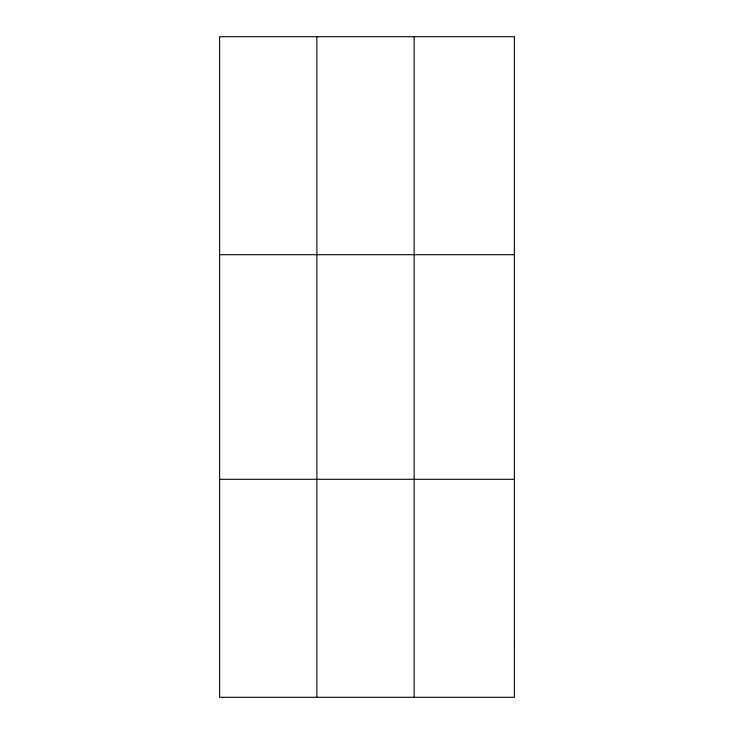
<?xml version="1.0" encoding="UTF-8"?>
<svg xmlns="http://www.w3.org/2000/svg" width="734" height="734" viewBox="0 0 734 734"><rect width="100%" height="100%" fill="white"/><g stroke="black" fill="none" stroke-linecap="round" stroke-linejoin="round"><path stroke-width="1.1" d="M316.886 697.3L316.886 36.7M414.159 697.3L414.159 36.7M219.613 254.698L514.387 254.698M219.613 479.302L514.387 479.302M514.387 642.801L514.387 697.3L219.613 697.3L219.613 36.7L514.387 36.7L514.387 642.801"/></g></svg>
